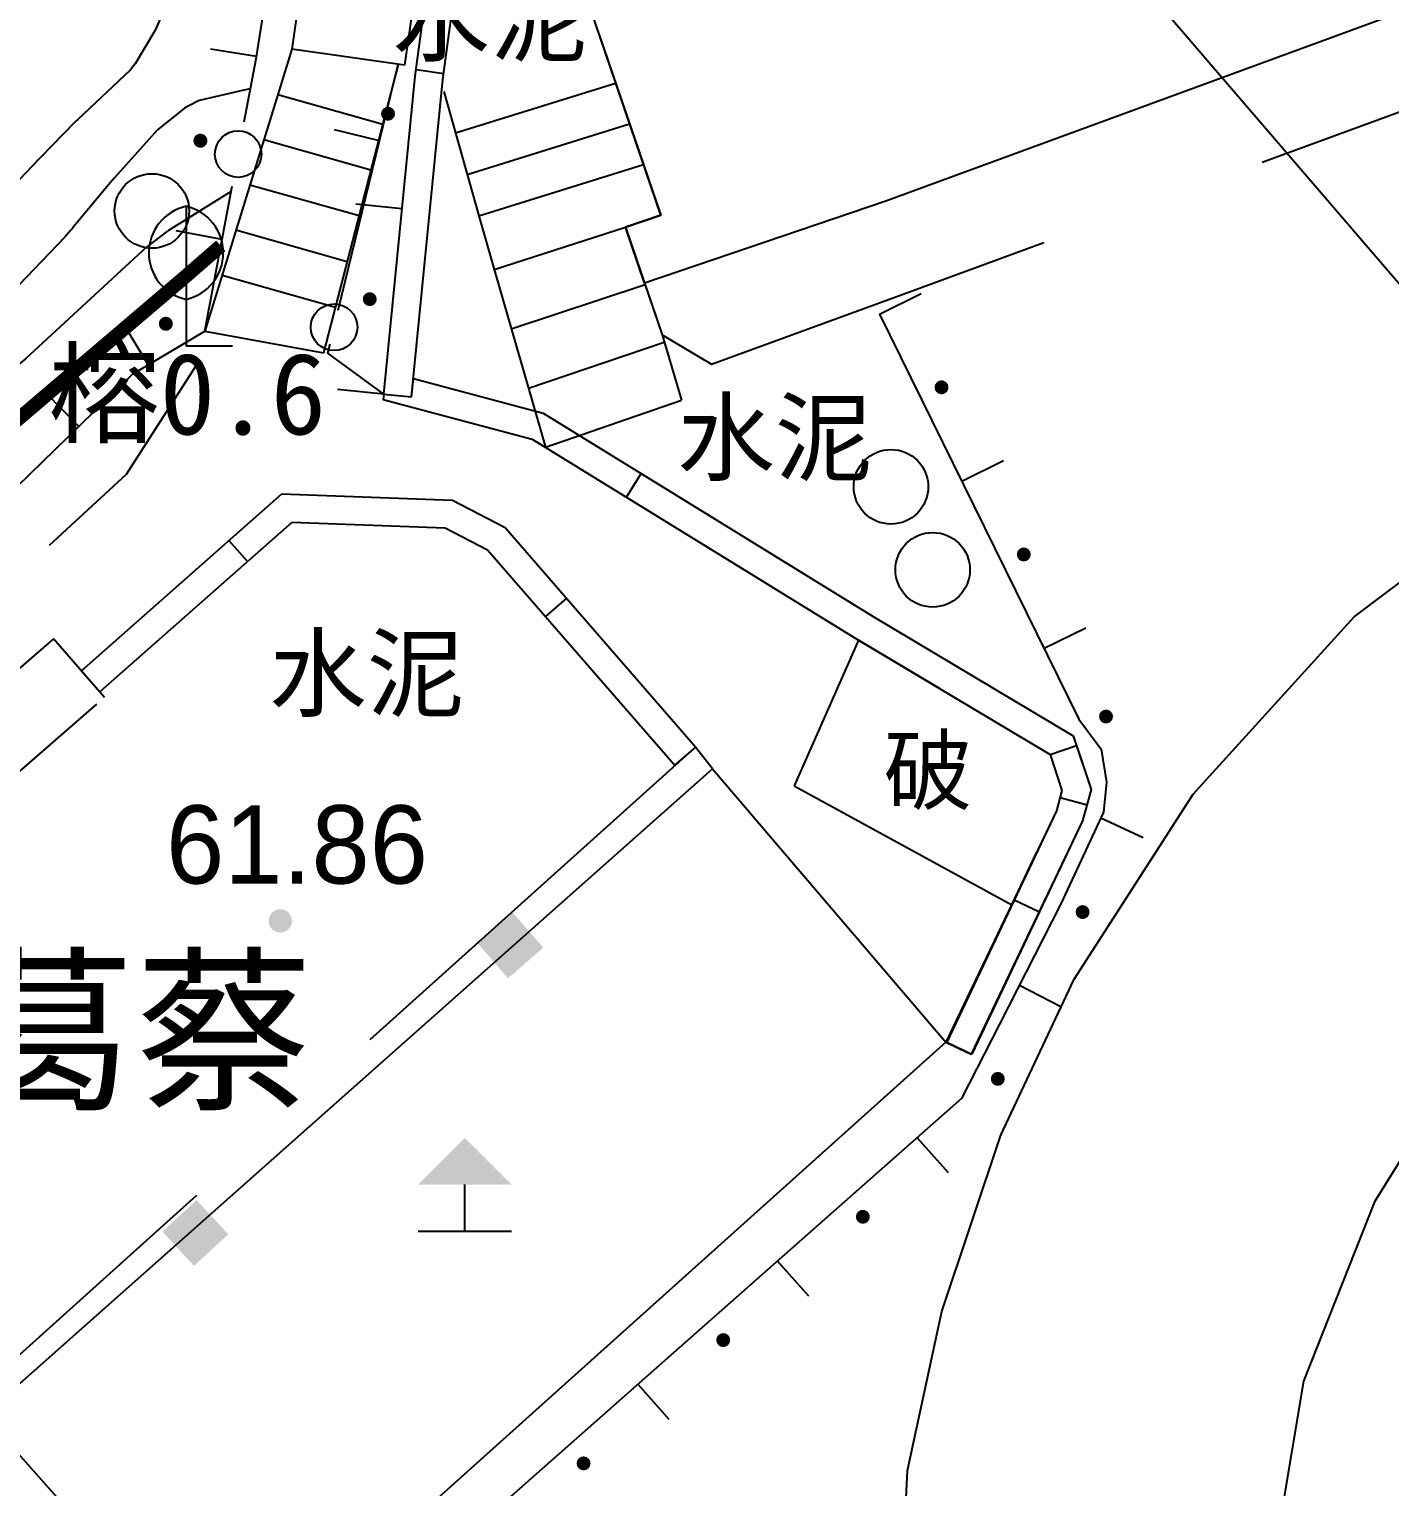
# Model space of a CAD drawing. Header units: metres. Extents: x 36500 to 80772748, y -35000 to 5806266.
# Drawn here: x 40382541.94 to 40382571.15, y 2902388.1 to 2902419.41 of the extents above; entities that cross this region are included whole.
import ezdxf
from ezdxf.enums import TextEntityAlignment as Align

# ---------------------------------------------------------------- set-up
doc = ezdxf.new("R2010")
doc.units = ezdxf.units.M
doc.header["$LTSCALE"] = 10
for name, pattern in [('2', [0]), ('229', [1.5, 1, -0.5]), ('236', [1.5, 1, -0.5]), ('243432', [0]), ('251', [1.5, 1, -0.5]), ('563', [1, 0.5, -0.5]), ('815', [0]), ('816', [0]), ('X1', [1.5, 1, -0.5])]:
    doc.linetypes.add(name, pattern=pattern)
doc.layers.add('dx', color=252, linetype='Continuous')
doc.layers.add('坐标', color=7, linetype='Continuous')
doc.styles.add('DMZD', font='')
doc.styles.add('JMXD', font='')
doc.styles.add('JMZD', font='')
doc.styles.add('JTXD', font='')
doc.styles.add('ZBZD', font='')
doc.styles.get('DMZD').set_extended_font_data('方正中等线简体')
doc.styles.get('JMXD').set_extended_font_data('SimSun')
doc.styles.get('JMZD').set_extended_font_data('SimSun')
doc.styles.get('JTXD').set_extended_font_data('SimSun')
doc.styles.get('ZBZD').set_extended_font_data('SimSun')
doc.linetypes.add('120', pattern='A,0,[149,SSAAA.SHX,S=0.1,R=0,X=0,Y=0],-0.8', length=0.8)

# ---------------------------------------------------------------- blocks, each defined once
blk = doc.blocks.new('9372010')
at = {"color": 0, "linetype": 'Continuous', "flags": 128}
blk.add_lwpolyline([(0, 3), (0, 0), (1, 0)], dxfattribs=at)
at = {"color": 0, "linetype": 'Continuous'}
for centre, start, end in [((0.225, 2), 102.6804, 257.3196), ((-0.225, 2), 282.6804, 437.3196)]:
    blk.add_arc(centre, 1.025, start, end, dxfattribs=at)
blk = doc.blocks.new('937100')
at = {"color": 0, "linetype": 'Continuous', "lineweight": -3}
blk.add_circle((0, 0), 0.8, dxfattribs=at)
blk = doc.blocks.new('931300')
at = {"color": 0, "linetype": 'Continuous', "lineweight": -3}
blk.add_circle((0, 0), 0.8, dxfattribs=at)
blk = doc.blocks.new('6452110')
at = {"linetype": '2'}
h = blk.add_hatch(color=0, dxfattribs=at)
edge = h.paths.add_edge_path(flags=0)
edge.add_arc((0, 0.85), 0.15, 0, 360)
blk = doc.blocks.new('6452120')
at = {"color": 0, "linetype": 'Continuous', "flags": 128}
blk.add_lwpolyline([(0, 0), (0, 1)], dxfattribs=at)
blk = doc.blocks.new('2382010')
at = {"linetype": '2'}
blk.add_hatch(color=0, dxfattribs=at).paths.add_polyline_path([(-0.5, -0.5), (0.5, -0.5), (0.5, 0.5), (-0.5, 0.5)])
blk = doc.blocks.new('363300')
at = {"linetype": '2'}
blk.add_hatch(color=0, dxfattribs=at).paths.add_polyline_path([(-1, 1), (0, 2), (1, 1)])
at = {"color": 0, "linetype": 'Continuous', "lineweight": -3, "flags": 128}
for points in [[(0, 0), (0, 1)], [(-1, 0), (1, 0)]]:
    blk.add_lwpolyline(points, dxfattribs=at)
blk = doc.blocks.new('gc200')
at = {"linetype": '2'}
h = blk.add_hatch(color=0, dxfattribs=at)
edge = h.paths.add_edge_path(flags=0)
edge.add_arc((0, 0), 0.25, 0, 360)

msp = doc.modelspace()

# ---------------------------------------------------------------- hatches: boundary and pattern name
at = {"layer": 'dx', "linetype": '2'}
h = msp.add_hatch(color=252, dxfattribs=at)
edge = h.paths.add_edge_path(flags=0)
edge.add_arc((40382549.643, 2902417.59), 0.15, 0, 360)
h = msp.add_hatch(color=252, dxfattribs=at)
edge = h.paths.add_edge_path(flags=0)
edge.add_arc((40382549.25, 2902413.609), 0.15, 0, 360)
h = msp.add_hatch(color=252, dxfattribs=at)
edge = h.paths.add_edge_path(flags=0)
edge.add_arc((40382561.526, 2902411.715), 0.15, 0, 360)
h = msp.add_hatch(color=252, dxfattribs=at)
edge = h.paths.add_edge_path(flags=0)
edge.add_arc((40382563.292, 2902408.126), 0.15, 0, 360)
h = msp.add_hatch(color=252, dxfattribs=at)
edge = h.paths.add_edge_path(flags=0)
edge.add_arc((40382565.058, 2902404.646), 0.15, 0, 360)
h = msp.add_hatch(color=252, dxfattribs=at)
edge = h.paths.add_edge_path(flags=0)
edge.add_arc((40382564.555, 2902400.447), 0.15, 0, 360)
h = msp.add_hatch(color=252, dxfattribs=at)
edge = h.paths.add_edge_path(flags=0)
edge.add_arc((40382562.734, 2902396.865), 0.15, 0, 360)
h = msp.add_hatch(color=252, dxfattribs=at)
edge = h.paths.add_edge_path(flags=0)
edge.add_arc((40382559.837, 2902393.903), 0.15, 0, 360)
h = msp.add_hatch(color=252, dxfattribs=at)
edge = h.paths.add_edge_path(flags=0)
edge.add_arc((40382556.839, 2902391.255), 0.15, 0, 360)
h = msp.add_hatch(color=252, dxfattribs=at)
edge = h.paths.add_edge_path(flags=0)
edge.add_arc((40382553.841, 2902388.607), 0.15, 0, 360)

# ---------------------------------------------------------------- linework, layer by layer
at = {"layer": 'dx', "color": 252, "linetype": 'Continuous', "lineweight": -3, "flags": 128}
for points in [[(40382613.881, 2902458.187), (40382609.659, 2902458.562), (40382605.055, 2902458.663), (40382602.946, 2902458.384), (40382598.918, 2902457.532), (40382596.483, 2902456.452), (40382592.093, 2902453.871), (40382590.828, 2902452.816), (40382589.49, 2902451.345), (40382588.672, 2902450.257), (40382585.525, 2902446.104), (40382581.402, 2902442.145), (40382573.377, 2902436.476), (40382570.214, 2902434.53), (40382567.561, 2902433.133), (40382552.299, 2902428.3), (40382549.582, 2902427.088), (40382548.904, 2902426.454), (40382548.521, 2902425.57), (40382547.575, 2902418.978)], [(40382613.74, 2902455.768), (40382609.526, 2902456.142), (40382605.188, 2902456.237), (40382603.356, 2902455.995), (40382599.668, 2902455.215), (40382597.134, 2902454.221), (40382593.492, 2902451.883), (40382592.508, 2902451.062), (40382591.358, 2902449.798), (40382590.591, 2902448.779), (40382587.047, 2902444.281), (40382583.108, 2902440.494), (40382574.737, 2902434.438), (40382571.427, 2902432.402), (40382568.37, 2902431.369), (40382553.17, 2902426.008), (40382551.2, 2902425.129), (40382550.862, 2902424.646), (40382549.998, 2902418.63)], [(40382560.571, 2902383.914), (40382560.796, 2902388.451), (40382561.53, 2902391.867), (40382562.799, 2902395.653), (40382564.375, 2902399.002), (40382566.928, 2902402.975), (40382570.386, 2902406.784), (40382573.768, 2902409.333), (40382577.464, 2902411.627), (40382591.378, 2902417.794), (40382629.002, 2902434.048), (40382633.889, 2902435.191), (40382638.445, 2902435.512), (40382642.643, 2902435.174), (40382645.945, 2902434.427), (40382649.202, 2902433.52), (40382651.784, 2902432.338), (40382653.988, 2902431.178), (40382656.368, 2902429.536), (40382658.694, 2902427.513), (40382660.418, 2902425.864)], [(40382660.331, 2902411.607), (40382658.528, 2902415.823), (40382656.434, 2902418.975), (40382654.338, 2902421.282), (40382650.196, 2902424.556), (40382646.642, 2902426.455), (40382641.025, 2902427.754), (40382637.446, 2902427.866), (40382631.906, 2902427.015), (40382627.545, 2902424.821), (40382611.739, 2902417.942), (40382589.846, 2902408.338), (40382580.691, 2902404.466), (40382576.306, 2902401.331), (40382573.565, 2902398.624), (40382570.819, 2902394.227), (40382569.298, 2902390.37), (40382568.538, 2902385.844)], [(40382549.552, 2902411.57), (40382550.225, 2902418.394), (40382550.774, 2902422.479), (40382552.187, 2902425.152)], [(40382550.149, 2902411.511), (40382550.821, 2902418.324), (40382551.354, 2902422.293), (40382552.718, 2902424.872)], [(40382546.555, 2902417.415), (40382546.81, 2902418.767), (40382547.701, 2902424.353)], [(40382554.173, 2902419.287), (40382555.127, 2902416.499), (40382555.499, 2902415.411), (40382554.742, 2902415.153), (40382555.528, 2902412.844), (40382555.944, 2902411.439)], [(40382547.575, 2902418.978), (40382545.707, 2902412.923)], [(40382549.861, 2902418.649), (40382548.257, 2902412.453)], [(40382549.461, 2902417.011), (40382549.861, 2902418.649)], [(40382550.244, 2902418.537), (40382550.839, 2902418.457)], [(40382551.091, 2902417.179), (40382554.528, 2902418.25)], [(40382547.275, 2902418.007), (40382549.529, 2902417.369)], [(40382550.842, 2902418.069), (40382551.59, 2902415.398), (40382551.921, 2902414.242), (40382553.022, 2902410.428)], [(40382549.461, 2902417.011), (40382548.49, 2902417.248)], [(40382551.341, 2902416.288), (40382554.827, 2902417.375)], [(40382546.976, 2902417.037), (40382549.275, 2902416.386)], [(40382548.574, 2902413.37), (40382549.461, 2902417.011)], [(40382551.59, 2902415.398), (40382555.127, 2902416.499)], [(40382545.707, 2902412.923), (40382546.294, 2902416.033)], [(40382546.677, 2902416.067), (40382549.02, 2902415.402)], [(40382549.944, 2902415.55), (40382548.949, 2902415.649)], [(40382546.377, 2902415.096), (40382548.766, 2902414.419)], [(40382551.921, 2902414.242), (40382554.742, 2902415.153)], [(40382546.078, 2902414.126), (40382548.512, 2902413.436)], [(40382552.288, 2902412.971), (40382555.161, 2902413.921)], [(40382560.195, 2902413.289), (40382561.092, 2902413.73)], [(40382560.195, 2902413.289), (40382564.475, 2902404.591), (40382564.957, 2902403.948), (40382565.071, 2902403.237), (40382565.003, 2902402.594), (40382564.085, 2902400.621), (40382562.774, 2902398.042), (40382561.957, 2902396.442), (40382546.217, 2902382.54)], [(40382539.212, 2902382.499), (40382538.579, 2902383.672), (40382536.647, 2902387.397), (40382535.579, 2902390.096), (40382532.298, 2902396.744), (40382531.754, 2902398.888), (40382530.846, 2902400.395), (40382530.171, 2902401.927), (40382530.455, 2902403.304), (40382531.171, 2902403.768), (40382533.767, 2902404.851), (40382535.396, 2902406.261), (40382536.443, 2902406.917), (40382537.596, 2902407.135), (40382538.663, 2902407.069), (40382539.369, 2902407.419), (40382540.284, 2902408.232), (40382544.159, 2902412), (40382545.707, 2902412.923)], [(40382544.492, 2902412.198), (40382543.98, 2902413.057)], [(40382545.707, 2902412.923), (40382548.257, 2902412.453)], [(40382549.552, 2902411.57), (40382548.35, 2902412.45), (40382548.397, 2902412.642)], [(40382552.655, 2902411.699), (40382555.574, 2902412.687)], [(40382543.003, 2902410.876), (40382542.306, 2902411.593)], [(40382549.552, 2902411.57), (40382548.556, 2902411.668)], [(40382549.552, 2902411.57), (40382549.54, 2902411.454), (40382552.736, 2902410.604), (40382559.747, 2902406.282), (40382563.856, 2902403.833), (40382564.112, 2902403.059), (40382563.991, 2902402.617), (40382561.622, 2902397.652)], [(40382549.552, 2902411.57), (40382550.149, 2902411.511)], [(40382553.022, 2902410.428), (40382555.944, 2902411.439)], [(40382561.961, 2902409.7), (40382562.858, 2902410.141)], [(40382556.244, 2902403.991), (40382552.159, 2902408.7), (40382551.028, 2902409.283), (40382547.358, 2902409.422), (40382543.058, 2902405.627)], [(40382555.791, 2902403.598), (40382551.781, 2902408.219), (40382550.872, 2902408.689), (40382547.575, 2902408.813), (40382543.454, 2902405.177)], [(40382563.727, 2902406.111), (40382564.624, 2902406.552)], [(40382543.058, 2902405.627), (40382543.454, 2902405.177)], [(40382556.244, 2902403.991), (40382555.791, 2902403.598)], [(40382563.856, 2902403.833), (40382564.112, 2902403.059), (40382563.991, 2902402.617), (40382561.638, 2902397.652)], [(40382564.945, 2902402.471), (40382565.852, 2902402.049)], [(40382563.197, 2902398.874), (40382564.088, 2902398.421)], [(40382561.005, 2902395.601), (40382561.667, 2902394.852)], [(40382558.007, 2902392.953), (40382558.669, 2902392.204)], [(40382555.009, 2902390.305), (40382555.671, 2902389.556)]]:
    msp.add_lwpolyline(points, dxfattribs=at)
for points in [[(40382621.3, 2902439.315), (40382622.315, 2902436.331), (40382612.1, 2902432.588), (40382611.41, 2902434.499), (40382607.632, 2902433.073), (40382560.329, 2902415.711), (40382555.151, 2902413.951), (40382554.742, 2902415.153), (40382555.499, 2902415.411), (40382552.683, 2902423.696), (40382552.187, 2902425.152), (40382589.772, 2902439.07), (40382590.358, 2902437.47), (40382597.615, 2902440.123), (40382600.536, 2902440.943)], [(40382556.608, 2902403.522), (40382561.622, 2902397.652), (40382546.165, 2902383.783), (40382540.965, 2902389.645)]]:
    msp.add_lwpolyline(points, close=True, dxfattribs=at)
at = {"layer": 'dx', "color": 252, "linetype": '229', "lineweight": -3, "flags": 128}
msp.add_lwpolyline([(40382555.151, 2902413.951), (40382555.528, 2902412.844), (40382556.587, 2902412.211), (40382560.547, 2902413.66), (40382612.1, 2902432.588)], dxfattribs=at)
at = {"layer": 'dx', "color": 252, "linetype": '816', "lineweight": -3, "flags": 128}
for points in [[(40382548.069, 2902427.808), (40382547.897, 2902427.725), (40382547.856, 2902427.697), (40382547.847, 2902427.69), (40382547.808, 2902427.659), (40382547.468, 2902427.224), (40382547.441, 2902427.181), (40382547.435, 2902427.17), (40382547.305, 2902426.956), (40382547.282, 2902426.912), (40382547.275, 2902426.897), (40382547.126, 2902426.472), (40382547.115, 2902426.423), (40382547.112, 2902426.408), (40382547.032, 2902425.411), (40382547.026, 2902425.362), (40382547.023, 2902425.333), (40382546.847, 2902424.603), (40382546.831, 2902424.556), (40382546.825, 2902424.537), (40382546.372, 2902423.373), (40382546.353, 2902423.326), (40382546.312, 2902423.229), (40382545.497, 2902421.287), (40382544.638, 2902419.371), (40382544.214, 2902418.663), (40382544.152, 2902418.582), (40382544.139, 2902418.566), (40382544.108, 2902418.528), (40382542.979, 2902417.464), (40382542.942, 2902417.43), (40382542.92, 2902417.409), (40382542.185, 2902416.658), (40382542.151, 2902416.622), (40382542.144, 2902416.615), (40382540.761, 2902415.169), (40382540.727, 2902415.133), (40382540.701, 2902415.105), (40382539.636, 2902413.978), (40382539.6, 2902413.943), (40382539.574, 2902413.917), (40382538.561, 2902413.016), (40382537.754, 2902412.429), (40382537.711, 2902412.404), (40382537.695, 2902412.393), (40382537.609, 2902412.343), (40382536.339, 2902411.751), (40382536.293, 2902411.732), (40382533.328, 2902411.567), (40382531.603, 2902411.448), (40382531.004, 2902411.349), (40382530.432, 2902411.139), (40382529.868, 2902410.88), (40382529.532, 2902410.549), (40382528.823, 2902409.967), (40382528.23, 2902409.51), (40382527.716, 2902409.022), (40382527.168, 2902408.636), (40382526.64, 2902408.215), (40382526.166, 2902407.73), (40382525.749, 2902407.194), (40382525.381, 2902406.627), (40382525.034, 2902406.049), (40382524.616, 2902405.237), (40382524.348, 2902404.36), (40382524.257, 2902403.444), (40382524.313, 2902402.53), (40382524.48, 2902401.625), (40382524.71, 2902400.732), (40382524.938, 2902399.837), (40382525.204, 2902398.951), (40382525.454, 2902398.062), (40382525.703, 2902397.173), (40382525.952, 2902396.284), (40382526.211, 2902395.396), (40382526.482, 2902394.512), (40382527.324, 2902391.988), (40382528.216, 2902389.483), (40382529.142, 2902386.988), (40382530.181, 2902384.538), (40382531.369, 2902382.161), (40382532.62, 2902379.821), (40382533.958, 2902377.526), (40382534.51, 2902376.646), (40382535.084, 2902375.781), (40382535.68, 2902374.931), (40382536.3, 2902374.101), (40382536.605, 2902373.624), (40382537.449, 2902372.446), (40382538.245, 2902371.237), (40382539.014, 2902370.013), (40382539.738, 2902368.766), (40382540.452, 2902367.514), (40382541.107, 2902366.231), (40382541.721, 2902364.922), (40382542.259, 2902363.576), (40382542.708, 2902362.196), (40382543.082, 2902360.794), (40382543.412, 2902359.385), (40382543.669, 2902357.961), (40382543.918, 2902356.253), (40382544.031, 2902354.529), (40382543.95, 2902352.801), (40382543.707, 2902351.089), (40382543.327, 2902349.401), (40382542.88, 2902347.73), (40382542.366, 2902346.077), (40382541.837, 2902344.428), (40382541.308, 2902342.78), (40382540.767, 2902341.136), (40382540.227, 2902339.491), (40382539.704, 2902337.856), (40382539.181, 2902336.22), (40382538.658, 2902334.585), (40382538.186, 2902332.935), (40382537.75, 2902331.274), (40382537.391, 2902329.595), (40382537.145, 2902327.896), (40382537.008, 2902326.186), (40382537.043, 2902324.476), (40382537.143, 2902323.551), (40382537.278, 2902322.635), (40382537.484, 2902321.733), (40382537.731, 2902320.849), (40382538.028, 2902319.974), (40382538.401, 2902319.131), (40382538.828, 2902318.301), (40382539.344, 2902317.514), (40382539.902, 2902316.754), (40382540.482, 2902316.011), (40382541.268, 2902315.023), (40382542.03, 2902314.02), (40382542.743, 2902312.985), (40382543.359, 2902311.899), (40382543.896, 2902310.774), (40382544.383, 2902309.623)], [(40382546.69, 2902418.128), (40382546.548, 2902418.094), (40382545.62, 2902417.881), (40382545.575, 2902417.864), (40382545.531, 2902417.846), (40382545.272, 2902417.71), (40382544.691, 2902417.245), (40382543.767, 2902416.213), (40382543.734, 2902416.174), (40382543.723, 2902416.16), (40382542.893, 2902415.159), (40382542.86, 2902415.122), (40382542.834, 2902415.091), (40382542.702, 2902414.941), (40382541.39, 2902413.565), (40382541.354, 2902413.531), (40382541.314, 2902413.491), (40382540.216, 2902412.515), (40382539.227, 2902411.772), (40382539.18, 2902411.741), (40382539.153, 2902411.724), (40382538.942, 2902411.592), (40382537.207, 2902410.697), (40382537.162, 2902410.675), (40382535.084, 2902410.598), (40382534.62, 2902410.538), (40382532.917, 2902410.428), (40382532.398, 2902410.307), (40382531.673, 2902410.06), (40382531.122, 2902409.808), (40382530.608, 2902409.493), (40382529.92, 2902409.052), (40382529.261, 2902408.558), (40382528.695, 2902408.212), (40382528.159, 2902407.814), (40382527.685, 2902407.339), (40382527.269, 2902406.812), (40382526.886, 2902406.263), (40382526.516, 2902405.708), (40382526.066, 2902404.964), (40382525.787, 2902404.137), (40382525.72, 2902403.261), (40382525.821, 2902402.394), (40382526.017, 2902401.538), (40382526.262, 2902400.694), (40382526.486, 2902399.841), (40382526.728, 2902398.992), (40382526.946, 2902398.138), (40382527.163, 2902397.284), (40382527.38, 2902396.43), (40382527.618, 2902395.581), (40382527.878, 2902394.738), (40382528.753, 2902392.227), (40382529.692, 2902389.74), (40382530.654, 2902387.261), (40382531.684, 2902384.809), (40382532.815, 2902382.405), (40382533.987, 2902380.026), (40382535.264, 2902377.698), (40382535.819, 2902376.793), (40382536.408, 2902375.911), (40382537.03, 2902375.051), (40382537.686, 2902374.219), (40382537.746, 2902374.065), (40382538.652, 2902372.863), (40382539.516, 2902371.63), (40382540.362, 2902370.388), (40382541.177, 2902369.129), (40382541.981, 2902367.864), (40382542.727, 2902366.564), (40382543.411, 2902365.226), (40382543.99, 2902363.836), (40382544.448, 2902362.399), (40382544.812, 2902360.936), (40382545.109, 2902359.46), (40382545.331, 2902357.972), (40382545.535, 2902356.237), (40382545.609, 2902354.489), (40382545.516, 2902352.74), (40382545.267, 2902351.007), (40382544.869, 2902349.302), (40382544.398, 2902347.615), (40382543.87, 2902345.944), (40382543.332, 2902344.276), (40382542.608, 2902342.806), (40382541.933, 2902341.262), (40382541.716, 2902339.273), (40382541.234, 2902337.713), (40382540.752, 2902336.153), (40382540.269, 2902334.594), (40382539.838, 2902333.019), (40382539.433, 2902331.437), (40382539.097, 2902329.84), (40382538.857, 2902328.224), (40382538.692, 2902326.602), (40382538.668, 2902324.976), (40382538.704, 2902324.061), (40382538.767, 2902323.153), (40382538.895, 2902322.252), (40382539.052, 2902321.364), (40382539.271, 2902320.483), (40382539.564, 2902319.625), (40382539.936, 2902318.786), (40382540.422, 2902317.999), (40382540.97, 2902317.25), (40382541.551, 2902316.528), (40382542.291, 2902315.641), (40382543.016, 2902314.744), (40382543.71, 2902313.827), (40382544.335, 2902312.873), (40382544.894, 2902311.88), (40382545.403, 2902310.858)], [(40382546.273, 2902415.924), (40382546.03, 2902415.771), (40382544.928, 2902415.08), (40382544.887, 2902415.052), (40382544.462, 2902414.729), (40382541.862, 2902412.324), (40382540.952, 2902411.587), (40382540.864, 2902411.526), (40382540.852, 2902411.518), (40382540.344, 2902411.206), (40382539.185, 2902410.507), (40382539.144, 2902410.477), (40382539.125, 2902410.463), (40382538.883, 2902410.278), (40382538.27, 2902409.851), (40382538.227, 2902409.829), (40382538.008, 2902409.721), (40382537.295, 2902409.534), (40382535.935, 2902409.303), (40382535.711, 2902409.284), (40382535.264, 2902409.258), (40382534.486, 2902409.147), (40382533.984, 2902409.153), (40382533.414, 2902409.127), (40382532.816, 2902409.022), (40382532.095, 2902408.823), (40382531.441, 2902408.582), (40382530.808, 2902408.232), (40382530.222, 2902407.789), (40382529.678, 2902407.414), (40382529.205, 2902406.948), (40382528.79, 2902406.429), (40382528.391, 2902405.899), (40382527.997, 2902405.368), (40382527.516, 2902404.69), (40382527.227, 2902403.913), (40382527.184, 2902403.079), (40382527.33, 2902402.258), (40382527.554, 2902401.452), (40382527.814, 2902400.655), (40382528.034, 2902399.845), (40382528.251, 2902399.033), (40382528.438, 2902398.215), (40382528.622, 2902397.396), (40382528.807, 2902396.577), (40382529.026, 2902395.767), (40382529.275, 2902394.964), (40382530.181, 2902392.465), (40382531.168, 2902389.998), (40382532.165, 2902387.534), (40382533.188, 2902385.079), (40382534.261, 2902382.649), (40382535.354, 2902380.231), (40382536.569, 2902377.87), (40382537.128, 2902376.94), (40382537.732, 2902376.041), (40382538.379, 2902375.171), (40382538.886, 2902374.506), (40382539.855, 2902373.28), (40382540.788, 2902372.024), (40382541.711, 2902370.763), (40382542.616, 2902369.493), (40382543.509, 2902368.213), (40382544.346, 2902366.898), (40382545.101, 2902365.531), (40382545.722, 2902364.096), (40382546.188, 2902362.602), (40382546.541, 2902361.077), (40382546.806, 2902359.536), (40382546.994, 2902357.984), (40382547.152, 2902356.22), (40382547.186, 2902354.449), (40382547.082, 2902352.68), (40382546.827, 2902350.926), (40382546.411, 2902349.202), (40382545.916, 2902347.5), (40382545.374, 2902345.811), (40382544.431, 2902344.019), (40382543.558, 2902342.553), (40382542.999, 2902341.536), (40382542.831, 2902340.483), (40382542.753, 2902339.471), (40382542.764, 2902337.571), (40382542.322, 2902336.087), (40382541.88, 2902334.602), (40382541.489, 2902333.104), (40382541.117, 2902331.6), (40382540.802, 2902330.084), (40382540.569, 2902328.553), (40382540.376, 2902327.017), (40382540.292, 2902325.476), (40382540.266, 2902324.572), (40382540.255, 2902323.67), (40382540.306, 2902322.772), (40382540.374, 2902321.879), (40382540.513, 2902320.991), (40382540.727, 2902320.12), (40382541.044, 2902319.272), (40382541.5, 2902318.483), (40382542.038, 2902317.747), (40382542.62, 2902317.045), (40382543.315, 2902316.259), (40382544.003, 2902315.468), (40382544.676, 2902314.668), (40382545.088, 2902314.214)]]:
    msp.add_lwpolyline(points, dxfattribs=at)
at = {"layer": 'dx', "color": 252, "linetype": '120', "lineweight": -3, "flags": 128}
msp.add_lwpolyline([(40382549.998, 2902418.63), (40382547.575, 2902418.978)], dxfattribs=at)
at = {"layer": 'dx', "color": 252, "linetype": '815', "lineweight": -3, "const_width": 0.3, "flags": 128}
msp.add_lwpolyline([(40382542.257, 2902319.655), (40382542.074, 2902319.941), (40382542.046, 2902320.018), (40382541.816, 2902320.895), (40382541.345, 2902322.341), (40382541.173, 2902323.963), (40382541.11, 2902324.346), (40382541.047, 2902324.782), (40382541.089, 2902327.321), (40382542.219, 2902330.604), (40382542.439, 2902331.123), (40382542.523, 2902331.443), (40382543.422, 2902334.367), (40382543.472, 2902340.953), (40382544.061, 2902341.944), (40382544.735, 2902342.594), (40382545.598, 2902343.064), (40382546, 2902343.33), (40382546.26, 2902343.787), (40382547.799, 2902348.5), (40382548.35, 2902350.644), (40382548.565, 2902351.817), (40382548.602, 2902352.081), (40382548.762, 2902353.949), (40382548.769, 2902356.382), (40382548.579, 2902359.089), (40382548.232, 2902361.489), (40382547.812, 2902363.303), (40382547.304, 2902364.793), (40382547.202, 2902365.034), (40382547.112, 2902365.234), (40382546.386, 2902366.596), (40382545.404, 2902368.082), (40382543.767, 2902370.235), (40382540.98, 2902373.796), (40382540.848, 2902373.978), (40382540.718, 2902374.16), (40382539.749, 2902375.263), (40382538.803, 2902376.501), (40382538.658, 2902376.714), (40382537.829, 2902378.119), (40382536.768, 2902380.323), (40382533.223, 2902388.904), (40382533.117, 2902389.156), (40382531.816, 2902392.185), (40382530.836, 2902394.658), (40382530.327, 2902396.296), (40382530.289, 2902396.448), (40382529.784, 2902399.036), (40382529.447, 2902400.389), (40382529.422, 2902400.467), (40382528.903, 2902401.874), (40382528.661, 2902402.8), (40382528.654, 2902402.851), (40382528.647, 2902402.898), (40382528.62, 2902403.41), (40382528.71, 2902403.949), (40382528.726, 2902403.995), (40382528.739, 2902404.029), (40382528.896, 2902404.331), (40382529.58, 2902405.149), (40382529.614, 2902405.188), (40382530.721, 2902406.555), (40382531.25, 2902407.064), (40382531.288, 2902407.093), (40382531.363, 2902407.149), (40382531.599, 2902407.3), (40382532.379, 2902407.643), (40382533.535, 2902407.914), (40382536.004, 2902408.157), (40382536.107, 2902408.165), (40382536.144, 2902408.168), (40382537.406, 2902408.313), (40382538.212, 2902408.537), (40382538.258, 2902408.555), (40382538.292, 2902408.569), (40382538.647, 2902408.742), (40382539.612, 2902409.381), (40382539.653, 2902409.412), (40382541.318, 2902410.707), (40382545.289, 2902414.09), (40382546.052, 2902414.754)], dxfattribs=at)
at = {"layer": 'dx', "color": 252, "linetype": '563', "lineweight": -3, "flags": 128}
msp.add_lwpolyline([(40382541.319, 2902385.014), (40382540.37, 2902386.698), (40382536.092, 2902392.294), (40382533.864, 2902395.338), (40382533.173, 2902397.632), (40382533.309, 2902399.967), (40382533.948, 2902401.371), (40382534.782, 2902402.41), (40382537.037, 2902404.185), (40382540.7, 2902406.775), (40382544.024, 2902409.852), (40382545.503, 2902412.15), (40382545.707, 2902412.923)], dxfattribs=at)
at = {"layer": 'dx', "color": 252, "linetype": '243432', "lineweight": -3, "flags": 128}
for points in [[(40382550.149, 2902411.511), (40382550.187, 2902411.903), (40382552.976, 2902411.161), (40382560.058, 2902406.795), (40382564.355, 2902404.234), (40382564.738, 2902403.076), (40382564.555, 2902402.407), (40382562.163, 2902397.394)], [(40382549.552, 2902411.57), (40382550.149, 2902411.511)], [(40382549.552, 2902411.57), (40382550.149, 2902411.511)], [(40382554.763, 2902409.355), (40382555.078, 2902409.865)], [(40382546.228, 2902408.425), (40382546.625, 2902407.975)], [(40382553.473, 2902407.185), (40382553.02, 2902406.792)], [(40382556.244, 2902403.991), (40382555.791, 2902403.598)], [(40382563.856, 2902403.833), (40382564.425, 2902404.022)], [(40382563.856, 2902403.833), (40382564.425, 2902404.022)], [(40382564.071, 2902402.91), (40382564.65, 2902402.751)], [(40382561.622, 2902397.652), (40382562.163, 2902397.394)], [(40382561.638, 2902397.652), (40382562.18, 2902397.395)]]:
    msp.add_lwpolyline(points, dxfattribs=at)
at = {"layer": 'dx', "color": 252, "linetype": '251', "lineweight": -3, "flags": 128}
msp.add_lwpolyline([(40382543.554, 2902405.053), (40382542.462, 2902406.315), (40382539.864, 2902404.067), (40382540.961, 2902402.802)], close=True, dxfattribs=at)
at = {"layer": 'dx', "color": 252, "linetype": 'X1', "lineweight": -3, "flags": 128}
msp.add_lwpolyline([(40382559.747, 2902406.282), (40382558.36, 2902403.155), (40382563.036, 2902400.603), (40382563.991, 2902402.617), (40382564.112, 2902403.059), (40382563.856, 2902403.833)], close=True, dxfattribs=at)
at = {"layer": 'dx', "color": 252, "linetype": '236', "lineweight": -3, "flags": 128}
msp.add_lwpolyline([(40382556.608, 2902403.522), (40382556.244, 2902403.991), (40382540.659, 2902389.978), (40382540.965, 2902389.645)], dxfattribs=at)
at = {"layer": 'dx', "color": 252, "linetype": '243432', "lineweight": -3}
for points in [[(40382564.425, 2902404.022, 0), (40382564.738, 2902403.076, 0), (40382564.556, 2902402.408, 0), (40382562.18, 2902397.395, 0)], [(40382563.087, 2902400.71, 0), (40382563.629, 2902400.453, 0)]]:
    msp.add_polyline3d(points, dxfattribs=at)
at = {"layer": 'dx', "color": 252, "linetype": 'Continuous', "lineweight": -3}
for centre in [(40382546.425, 2902416.724), (40382548.485, 2902413.006)]:
    msp.add_circle(centre, 0.5, dxfattribs=at)
at = {"layer": '坐标', "color": 252, "linetype": 'Continuous'}
msp.add_line((40382562.018, 2902424.821), (40382580.85, 2902402.87), dxfattribs=at)

# ---------------------------------------------------------------- block references
at = {"layer": 'dx', "color": 252}
for name, p, rotation in [('6452120', (40382546.819, 2902418.819), 80.93813772783514), ('6452110', (40382546.449, 2902416.854), 79.3035642523095), ('6452120', (40382546.078, 2902414.888), 79.30355730550338), ('6452110', (40382545.707, 2902412.923), 79.30355730550338), ('2382010', (40382552.27, 2902399.731), 40.98942009366847), ('2382010', (40382545.505, 2902393.555), 222.7633275293539)]:
    msp.add_blockref(name, p, dxfattribs=dict(at, rotation=rotation))
for name, p in [('931300', (40382544.573, 2902415.503)), ('9372010', (40382545.306, 2902412.603)), ('937100', (40382560.441, 2902409.579)), ('937100', (40382561.336, 2902407.796)), ('gc200', (40382547.33, 2902400.256)), ('363300', (40382551.293, 2902393.596))]:
    msp.add_blockref(name, p, dxfattribs=at)

# ---------------------------------------------------------------- texts
for s, height, style, p in [('水泥', 1.54, 'JTXD', (40382551.826, 2902419.648)), ('榕0.6', 1.75, 'ZBZD', (40382545.333, 2902411.58)), ('水泥', 1.54, 'JTXD', (40382557.947, 2902410.641)), ('水泥', 1.54, 'JTXD', (40382549.185, 2902405.575)), ('破', 1.4, 'JMXD', (40382561.236, 2902403.49)), ('马葛蔡', 2.8, 'JMZD', (40382542.312, 2902397.892))]:
    msp.add_text(s, height=height, dxfattribs=dict(at, style=style)).set_placement(p, align=Align.MIDDLE_CENTER)
at = {"layer": 'dx', "color": 252, "style": 'DMZD'}
msp.add_text('61.86', height=1.68, dxfattribs=at).set_placement((40382544.877, 2902402.739), align=Align.TOP_LEFT)

doc.saveas('drawing.dxf')
